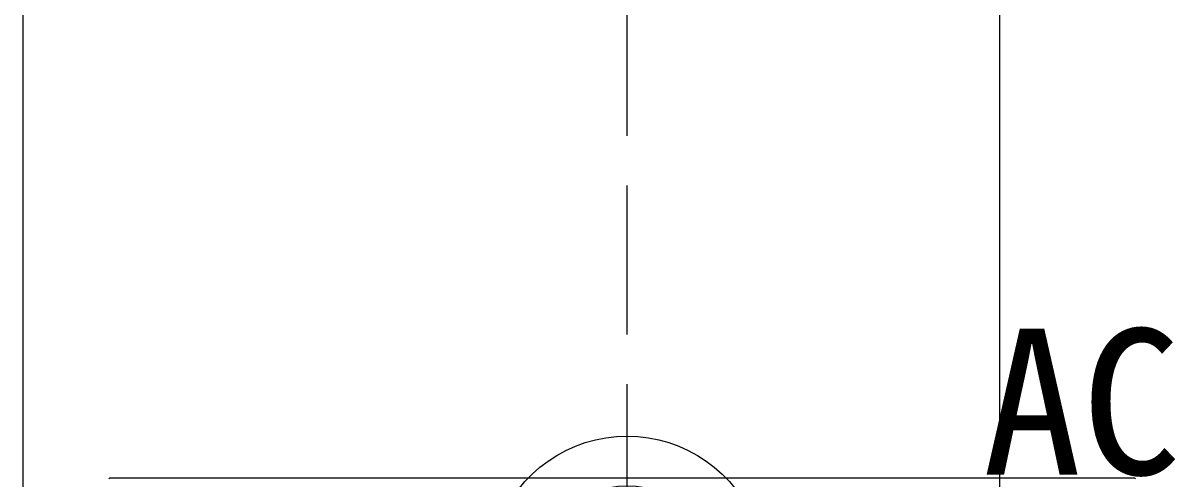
# Model space of a CAD drawing. Units: millimetres at full size, sheet at 1:30. Extents: x -17796 to 21385, y -23279 to 7734.
# Drawn here: x -3593 to -2898, y -21625 to -21349 of the extents above; entities that cross this region are included whole.
import ezdxf
from ezdxf.enums import TextEntityAlignment as Align

# ---------------------------------------------------------------- set-up
doc = ezdxf.new("R2010")
doc.units = ezdxf.units.MM
doc.header["$LTSCALE"] = 30
doc.linetypes.add('DASHED3', pattern=[4, 3, -1])
for name, color, linetype, lineweight in [('2-1_', 7, 'Continuous', 9), ('2-7_', 3, 'Continuous', 9), ('E-C_境界線', 5, 'Continuous', 18), ('E-D_記号', 7, 'Continuous', 9)]:
    doc.layers.add(name, color=color, linetype=linetype, lineweight=lineweight)
doc.styles.add('ＭＳ ゴシック', font='')
doc.styles.get('ＭＳ ゴシック').set_extended_font_data('MS Gothic')

# ---------------------------------------------------------------- blocks, each defined once
blk = doc.blocks.new('SWM')
at = {"layer": '2-7_'}
for p, q in [((73.54, 1.41), (-15.56, 90.51)), ((-1.41, -73.54), (-90.51, 15.56)), ((36.06, -36.06), (73.89, 1.77)), ((73.89, 1.77), (78.14, -2.47)), ((40.31, -40.31), (78.14, -2.47)), ((36.06, -36.06), (-1.77, -73.89)), ((40.31, -40.31), (2.47, -78.14)), ((-1.77, -73.89), (2.47, -78.14))]:
    blk.add_line(p, q, dxfattribs=at)
for radius, start, end in [(83, 354.6841, 135), (83, 135, 275.3159), (53, 45, 135), (53, 135, 225)]:
    blk.add_arc((-53.03, 53.03), radius, start, end, dxfattribs=at)
blk = doc.blocks.new('R')
at = {"layer": '2-1_'}
for p, q in [((-2163.84, -308.58), (-2164.06, -308.79)), ((-1544.56, -308.29), (-2163.14, -308.29)), ((-1543.86, -308.58), (-1543.64, -308.79))]:
    blk.add_line(p, q, dxfattribs=at)
for centre, start, end in [((-2163.14, -309.29), 90, 135), ((-1544.56, -309.29), 45, 90)]:
    blk.add_arc(centre, 1, start, end, dxfattribs=at)

msp = doc.modelspace()

# ---------------------------------------------------------------- linework, layer by layer
at = {"layer": 'E-C_境界線', "linetype": 'DASHED3', "lineweight": 9}
msp.add_line((-3227.71, -22377.23), (-3227.71, -20581.59), dxfattribs=at)
at = {"layer": 'E-D_記号'}
for points in [[(-3002.71, -20036.77), (-3002.71, -22156.77), (-3592.71, -22156.77), (-3592.71, -20036.77)], [(-3002.71, -20036.77), (-3002.71, -22156.77), (-2412.71, -22156.77), (-2412.71, -20036.77)]]:
    msp.add_lwpolyline(points, close=True, dxfattribs=at)

# ---------------------------------------------------------------- block references
at = {"layer": 'E-C_境界線', "xscale": -1, "rotation": 45}
msp.add_blockref('SWM', (-3227.71, -21756.59), dxfattribs=at)
at = {"layer": 'E-C_境界線'}
msp.add_blockref('R', (-1376.85, -21315.73), dxfattribs=at)

# ---------------------------------------------------------------- texts
at = {"layer": 'E-C_境界線', "style": 'ＭＳ ゴシック'}
msp.add_text('AC110φ', height=87.98, dxfattribs=at).set_placement((-3013.01, -21648.21), align=Align.BOTTOM_LEFT)

doc.saveas('drawing.dxf')
